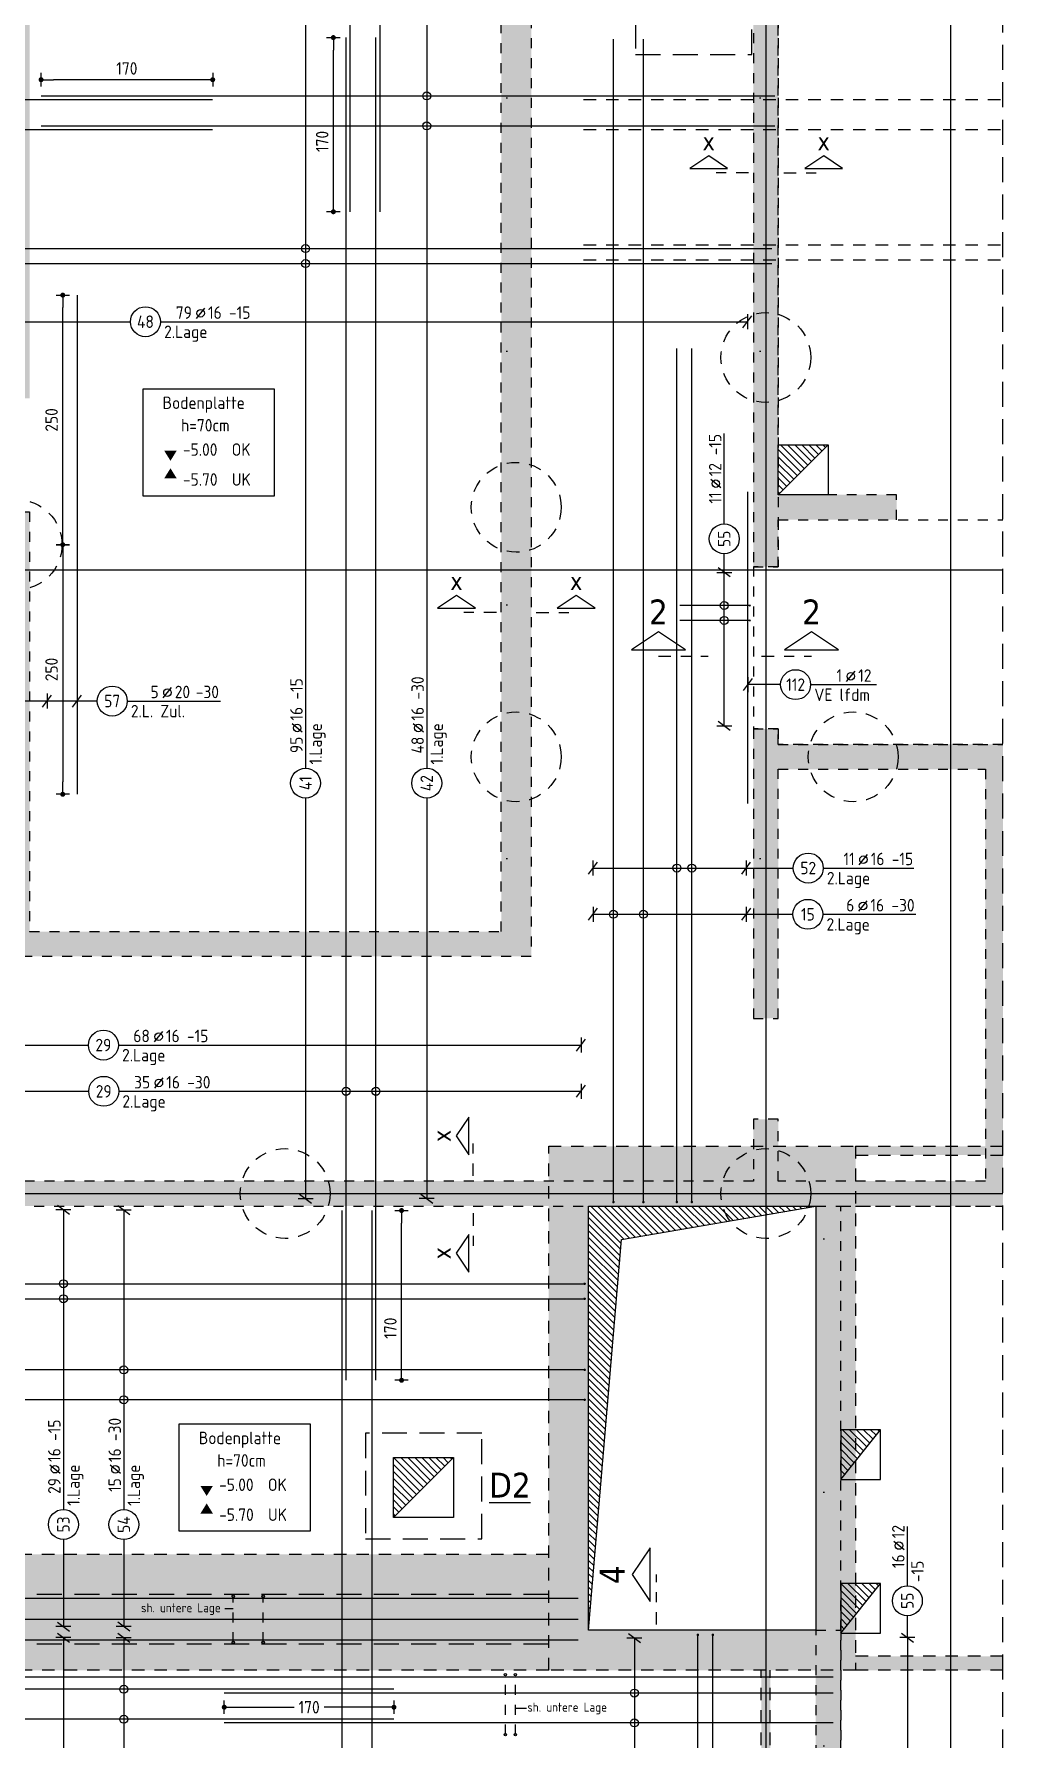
# Model space of a CAD drawing. Extents: x -101 to 101, y -52 to 90.
# Drawn here: x 31.05 to 40.75, y 18.48 to 35.56 of the extents above; entities that cross this region are included whole.
import ezdxf
from ezdxf.enums import TextEntityAlignment as Align

# ---------------------------------------------------------------- set-up
doc = ezdxf.new("R2010")
doc.units = 0
doc.header["$LTSCALE"] = 0.5
for name, pattern in [('AUSGEZOGEN', [1000.01, 1000, 0.01]), ('DASHDOTSMALL', [1.05, 0.5, -0.25, 0.05, -0.25]), ('DASHED', [0.75, 0.5, -0.25]), ('HIDDEN', [0.375, 0.25, -0.125]), ('HIDDEN2', [0.187, 0.125, -0.062]), ('PUNKT', [0.175, 0.05, -0.125]), ('STRICHLINIE', [0.75, 0.5, -0.25]), ('STRICHPUNKT2', [0.55, 0.25, -0.125, 0.05, -0.125]), ('VERDECKT', [0.375, 0.25, -0.125]), ('VERDECKTX2', [0.75, 0.5, -0.25])]:
    doc.linetypes.add(name, pattern=pattern)
for name, color, linetype in [('2.UG', 7, 'Continuous'), ('ACHSEN', 7, 'Continuous'), ('AFU', 7, 'Continuous'), ('BETON', 7, 'Continuous'), ('DETAIL', 7, 'Continuous'), ('DRUEBER', 7, 'Continuous'), ('grau_dunkel', 7, 'Continuous'), ('grau_hell', 7, 'Continuous'), ('Gründungspfähle', 7, 'Continuous'), ('HILFE', 7, 'Continuous'), ('koten', 7, 'Continuous'), ('MASSE', 7, 'Continuous'), ('OBJEKT', 7, 'Continuous'), ('RND', 7, 'Continuous'), ('SCHNITTE', 7, 'Continuous'), ('SCHRAFF', 7, 'Continuous'), ('TEXT', 7, 'Continuous'), ('VERDECKT', 7, 'Continuous'), ('Versprung oberseitig', 7, 'Continuous')]:
    doc.layers.add(name, color=color, linetype=linetype)
doc.styles.add('helv', font='tahoma.ttf')
doc.styles.add('txt', font='isocp.shx')
doc.linetypes.add('AFU_50L', pattern='A,0.75,["/",Standard,S=0.2,R=0,X=-0.01,Y=-0.1],0.07,["/",Standard,S=0.2,R=0,X=-0.01,Y=-0.1],0.75', length=1.57)
doc.dimstyles.new('DOT_I', dxfattribs={"dimscale": 0.5, "dimtxt": 0.25, "dimasz": 0.25, "dimexe": 0.1, "dimexo": 0.3, "dimgap": 0.1, "dimtad": 1, "dimdec": 3, "dimzin": 3, "dimtxsty": 'txt', "dimblk": 'DOT', "dimblk1": 'DOT', "dimblk2": 'DOT', "dimsah": 1, "dimcen": 0.1, "dimse1": 1, "dimse2": 1, "dimazin": 0, "dimtfac": 1, "dimtdec": 4, "dimtix": 1, "dimtmove": 2, "dimatfit": 3, "dimfxl": 0, "dimtvp": 1, "dimtolj": 1, "dimtzin": 0, "dimarcsym": 0})
pattern_1 = [(135, (-65.309007, 578.227554), (-0.035355339, -0.035355339), [])]

# ---------------------------------------------------------------- blocks, each defined once
blk = doc.blocks.new('okrd_o')
at = {"layer": 'koten', "color": 7, "linetype": 'Continuous'}
blk.add_solid([(-0.125, 0.202), (0.125, 0.202), (0, 0)], dxfattribs=at)
at = {"layer": 'koten', "style": 'txt'}
blk.add_attdef('OKRD', (0.25, 0.1), '', height=0.25, dxfattribs=at)
blk = doc.blocks.new('okrd_u')
at = {"layer": 'koten', "color": 7, "linetype": 'Continuous'}
blk.add_solid([(-0.125, -0.202), (0.125, -0.202), (0, 0)], dxfattribs=at)
at = {"layer": 'koten', "style": 'txt'}
blk.add_attdef('OKRD', (0.25, -0.35), '', height=0.25, dxfattribs=at)
blk = doc.blocks.new('lei_gre')
at = {"layer": 'RND', "color": 7, "linetype": 'Continuous'}
for p, q in [((-0.09, -0.12), (0.09, 0.12)), ((0, 0.15), (0, -0.15))]:
    blk.add_line(p, q, dxfattribs=at)
blk = doc.blocks.new('RND_LEI')
at = {"layer": 'RND', "color": 7, "linetype": 'Continuous'}
blk.add_line((1.022, 0.066), (1.19, 0.27), dxfattribs=at)
for centre, radius in [((0, 0), 0.3), ((1.106, 0.168), 0.075)]:
    blk.add_circle(centre, radius, dxfattribs=at)
at = {"layer": 'RND', "color": 7, "linetype": 'Continuous', "style": 'txt'}
blk.add_attdef('POSL', text='', height=0.25, dxfattribs=at).set_placement((0, 0), align=Align.MIDDLE)
blk.add_attdef('ANZ', text='', height=0.25, dxfattribs=at).set_placement((0.931, 0.057), align=Align.RIGHT)
for tag, p in [('DUM', (1.253, 0.057)), ('ABSTD', (1.674, 0.057)), ('POSTXT', (0.374, -0.327))]:
    blk.add_attdef(tag, p, '', height=0.25, dxfattribs=at)
blk = doc.blocks.new('DOT')
at = {"layer": 'MASSE', "color": 7, "linetype": 'Continuous'}
for p, q in [((0, 0), (-1, 0)), ((0, 0.54), (0, -0.54))]:
    blk.add_line(p, q, dxfattribs=at)
at = {"layer": 'MASSE', "color": 7, "linetype": 'Continuous', "const_width": 0.2}
blk.add_lwpolyline([(-0.1, 0, 1), (0.1, 0, 1)], format="xyb", close=True, dxfattribs=at)
blk = doc.blocks.new('*D57')
at = {"layer": 'Defpoints', "color": 0, "linetype": 'AUSGEZOGEN', "transparency": 16777216}
for p in [(31.116, 35.104), (31.116, 35.104), (32.835, 35.104)]:
    blk.add_point(p, dxfattribs=at)
at = {"layer": 'MASSE', "color": 0, "linetype": 'AUSGEZOGEN', "lineweight": -2, "transparency": 16777216}
blk.add_line((32.71, 35.104), (31.241, 35.104), dxfattribs=at)
at = {"layer": 'MASSE', "color": 0, "linetype": 'AUSGEZOGEN', "lineweight": -2, "transparency": 16777216, "xscale": 0.125, "yscale": 0.125, "zscale": 0.125, "rotation": 180}
blk.add_blockref('DOT', (31.116, 35.104), dxfattribs=at)
at = {"layer": 'MASSE', "color": 0, "linetype": 'AUSGEZOGEN', "lineweight": -2, "transparency": 16777216, "xscale": 0.125, "yscale": 0.125, "zscale": 0.125}
blk.add_blockref('DOT', (32.835, 35.104), dxfattribs=at)
at = {"layer": 'MASSE', "color": 0, "linetype": 'AUSGEZOGEN', "transparency": 16777216, "insert": (31.975, 35.217), "char_height": 0.125, "attachment_point": 5, "style": 'txt'}
blk.add_mtext('\\A1;170', dxfattribs=at)
blk = doc.blocks.new('*D61')
at = {"layer": 'Defpoints', "color": 0, "linetype": 'AUSGEZOGEN', "transparency": 16777216}
for p in [(32.951, 18.801), (32.951, 18.801), (34.651, 18.801)]:
    blk.add_point(p, dxfattribs=at)
at = {"layer": 'MASSE', "color": 0, "linetype": 'AUSGEZOGEN', "lineweight": -2, "transparency": 16777216}
for p, q in [((33.076, 18.801), (33.651, 18.801)), ((34.526, 18.801), (33.951, 18.801))]:
    blk.add_line(p, q, dxfattribs=at)
at = {"layer": 'MASSE', "color": 0, "linetype": 'AUSGEZOGEN', "lineweight": -2, "transparency": 16777216, "xscale": 0.125, "yscale": 0.125, "zscale": 0.125, "rotation": 180}
blk.add_blockref('DOT', (32.951, 18.801), dxfattribs=at)
at = {"layer": 'MASSE', "color": 0, "linetype": 'AUSGEZOGEN', "lineweight": -2, "transparency": 16777216, "xscale": 0.125, "yscale": 0.125, "zscale": 0.125}
blk.add_blockref('DOT', (34.651, 18.801), dxfattribs=at)
at = {"layer": 'MASSE', "color": 0, "linetype": 'AUSGEZOGEN', "transparency": 16777216, "insert": (33.801, 18.801), "char_height": 0.125, "attachment_point": 5, "style": 'txt'}
blk.add_mtext('\\A1;170', dxfattribs=at)
blk = doc.blocks.new('*D64')
at = {"layer": 'Defpoints', "color": 0, "linetype": 'AUSGEZOGEN', "transparency": 16777216}
for p in [(34.044, 35.526), (34.044, 35.526), (34.044, 33.781)]:
    blk.add_point(p, dxfattribs=at)
at = {"layer": 'MASSE', "color": 0, "linetype": 'AUSGEZOGEN', "lineweight": -2, "transparency": 16777216}
blk.add_line((34.044, 33.906), (34.044, 35.401), dxfattribs=at)
at = {"layer": 'MASSE', "color": 0, "linetype": 'AUSGEZOGEN', "lineweight": -2, "transparency": 16777216, "xscale": 0.125, "yscale": 0.125, "zscale": 0.125}
for p, rotation in [((34.044, 35.526), 90), ((34.044, 33.781), 270)]:
    blk.add_blockref('DOT', p, dxfattribs=dict(at, rotation=rotation))
at = {"layer": 'MASSE', "color": 0, "linetype": 'AUSGEZOGEN', "transparency": 16777216, "insert": (33.932, 34.486), "char_height": 0.125, "attachment_point": 5, "rotation": 90, "style": 'txt'}
blk.add_mtext('\\A1;170', dxfattribs=at)
blk = doc.blocks.new('*D65')
at = {"layer": 'Defpoints', "color": 0, "linetype": 'AUSGEZOGEN', "transparency": 16777216}
for p in [(34.727, 23.776), (34.727, 23.776), (34.727, 22.076)]:
    blk.add_point(p, dxfattribs=at)
at = {"layer": 'MASSE', "color": 0, "linetype": 'AUSGEZOGEN', "lineweight": -2, "transparency": 16777216}
blk.add_line((34.727, 22.201), (34.727, 23.651), dxfattribs=at)
at = {"layer": 'MASSE', "color": 0, "linetype": 'AUSGEZOGEN', "lineweight": -2, "transparency": 16777216, "xscale": 0.125, "yscale": 0.125, "zscale": 0.125}
for p, rotation in [((34.727, 23.776), 90), ((34.727, 22.076), 270)]:
    blk.add_blockref('DOT', p, dxfattribs=dict(at, rotation=rotation))
at = {"layer": 'MASSE', "color": 0, "linetype": 'AUSGEZOGEN', "transparency": 16777216, "insert": (34.615, 22.598), "char_height": 0.125, "attachment_point": 5, "rotation": 90, "style": 'txt'}
blk.add_mtext('\\A1;170', dxfattribs=at)
blk = doc.blocks.new('*D101')
at = {"layer": 'Defpoints', "color": 0, "linetype": 'AUSGEZOGEN', "transparency": 16777216}
for p in [(31.333, 32.946), (31.333, 32.946), (31.333, 30.446)]:
    blk.add_point(p, dxfattribs=at)
at = {"layer": 'MASSE', "color": 0, "linetype": 'AUSGEZOGEN', "lineweight": -2, "transparency": 16777216}
blk.add_line((31.333, 30.571), (31.333, 32.821), dxfattribs=at)
at = {"layer": 'MASSE', "color": 0, "linetype": 'AUSGEZOGEN', "lineweight": -2, "transparency": 16777216, "xscale": 0.125, "yscale": 0.125, "zscale": 0.125}
for p, rotation in [((31.333, 32.946), 90), ((31.333, 30.446), 270)]:
    blk.add_blockref('DOT', p, dxfattribs=dict(at, rotation=rotation))
at = {"layer": 'MASSE', "color": 0, "linetype": 'AUSGEZOGEN', "transparency": 16777216, "insert": (31.221, 31.696), "char_height": 0.125, "attachment_point": 5, "rotation": 90, "style": 'txt'}
blk.add_mtext('\\A1;250', dxfattribs=at)
blk = doc.blocks.new('*D102')
at = {"layer": 'Defpoints', "color": 0, "linetype": 'AUSGEZOGEN', "transparency": 16777216}
for p in [(31.333, 30.446), (31.333, 27.946), (31.333, 27.946)]:
    blk.add_point(p, dxfattribs=at)
at = {"layer": 'MASSE', "color": 0, "linetype": 'AUSGEZOGEN', "lineweight": -2, "transparency": 16777216}
blk.add_line((31.333, 30.321), (31.333, 28.071), dxfattribs=at)
at = {"layer": 'MASSE', "color": 0, "linetype": 'AUSGEZOGEN', "lineweight": -2, "transparency": 16777216, "xscale": 0.125, "yscale": 0.125, "zscale": 0.125}
for p, rotation in [((31.333, 30.446), 90), ((31.333, 27.946), 270)]:
    blk.add_blockref('DOT', p, dxfattribs=dict(at, rotation=rotation))
at = {"layer": 'MASSE', "color": 0, "linetype": 'AUSGEZOGEN', "transparency": 16777216, "insert": (31.221, 29.196), "char_height": 0.125, "attachment_point": 5, "rotation": 90, "style": 'txt'}
blk.add_mtext('\\A1;250', dxfattribs=at)
blk = doc.blocks.new('SCHN-2')
at = {"layer": 'SCHNITTE', "color": 6, "linetype": 'Continuous'}
blk.add_lwpolyline([(0.378, 0.088), (0, 0.34), (-0.378, 0.088)], close=True, dxfattribs=at)
at = {"layer": 'SCHNITTE', "color": 1, "linetype": 'DASHDOTSMALL', "style": 'helv'}
blk.add_attdef('SCHN-2', text='', height=0.35, dxfattribs=at).set_placement((0, 0.45), align=Align.CENTER)
blk = doc.blocks.new('SCHN-1')
at = {"layer": 'SCHNITTE', "color": 5, "linetype": 'Continuous'}
blk.add_lwpolyline([(0.54, 0.125), (0, 0.485), (-0.54, 0.125)], close=True, dxfattribs=at)
at = {"layer": 'SCHNITTE', "color": 6, "linetype": 'Continuous', "style": 'helv'}
blk.add_attdef('SCHN-1', text='', height=0.5, dxfattribs=at).set_placement((0, 0.635), align=Align.CENTER)

msp = doc.modelspace()

# ---------------------------------------------------------------- hatches: boundary and pattern name
at = {"layer": '2.UG', "linetype": 'AUSGEZOGEN'}
h = msp.add_hatch(dxfattribs=at)
h.set_pattern_fill('DOTS', scale=0.8, double=1)
h.set_pattern_definition([(0, (73.88, 57.7828), (0.635, 1.27), [0, -1.27])])
h.paths.add_polyline_path([(28.0859, 38.321), (26.9759, 38.321), (26.9759, 38.566), (26.6759, 38.566), (26.6759, 38.321), (23.9009, 38.321), (23.9009, 38.021), (28.0859, 38.021)], flags=17)
h.paths.add_polyline_path([(31.3709, 38.321), (30.5959, 38.321), (30.5959, 38.021), (30.7509, 38.021), (30.7509, 37.521), (31.0009, 37.521), (31.0009, 38.021), (31.3709, 38.021)], flags=17)
h.paths.add_polyline_path([(36.0259, 39.721), (35.7259, 39.721), (35.7259, 38.321), (33.9909, 38.321), (33.9909, 39.721), (33.6909, 39.721), (33.6909, 38.321), (33.3809, 38.321), (33.3809, 38.021), (35.7259, 38.021), (35.7259, 26.571), (31.0009, 26.571), (31.0009, 30.776), (30.7509, 30.776), (30.7509, 26.571), (23.9009, 26.571), (23.9009, 26.321), (36.0259, 26.321)])
h.paths.add_polyline_path([(31.0009, 36.386), (30.7509, 36.386), (30.7509, 31.911), (31.0009, 31.911)], flags=17)
h.paths.add_polyline_path([(27.8009, 30.696), (27.5009, 30.696), (27.5009, 30.196), (27.8009, 30.196)], flags=17)
h.paths.add_polyline_path([(24.5759, 30.696), (24.2759, 30.696), (24.2759, 30.196), (24.5759, 30.196)], flags=17)
h.paths.add_polyline_path([(39.6859, 30.946), (38.5009, 30.946), (38.5009, 38.021), (40.7509, 38.021), (40.7509, 38.321), (38.5009, 38.321), (38.5009, 38.771), (38.2509, 38.771), (38.2509, 30.226), (38.5009, 30.226), (38.5009, 30.696), (39.6859, 30.696)])
h.paths.add_polyline_path([(40.7509, 28.446), (38.5009, 28.446), (38.5009, 28.601), (38.2509, 28.601), (38.2509, 25.701), (38.5009, 25.701), (38.5009, 28.196), (40.5759, 28.196), (40.5759, 24.071), (38.5009, 24.071), (38.5009, 24.691), (38.2509, 24.691), (38.2509, 24.071), (28.2459, 24.071), (28.2459, 23.821), (38.8759, 23.821), (38.8759, 17.371), (26.0009, 17.371), (26.0009, 23.821), (26.2359, 23.821), (26.2359, 24.071), (25.6159, 24.071), (25.6159, 23.821), (25.7509, 23.821), (25.7509, 17.371), (23.9009, 17.371), (23.9009, 17.071), (40.7509, 17.071), (40.7509, 17.371), (39.1259, 17.371), (39.1259, 23.821), (40.7509, 23.821)])
at = {"layer": 'grau_dunkel', "linetype": 'AUSGEZOGEN'}
h = msp.add_hatch(dxfattribs=at)
h.set_pattern_fill('ANSI31', color=171, scale=0.4, angle=90, style=0, double=1)
h.set_pattern_definition([(135, (-74.559007, 577.702554), (-0.035355339, -0.035355339), [])])
h.paths.add_polyline_path([(39.0009, 31.446), (38.5009, 31.446), (38.5009, 30.946)])
at = {"layer": 'grau_dunkel'}
msp.add_hatch(color=21, dxfattribs=at).paths.add_polyline_path([(36.2009, 19.431), (36.2009, 19.931), (27.1009, 19.931), (27.1009, 27.321), (26.8009, 27.321), (26.8009, 19.431)])
h = msp.add_hatch(color=21, dxfattribs=at)
h.paths.add_polyline_path([(39.2759, 19.171), (39.2759, 24.421), (36.2009, 24.421), (36.2009, 19.171)])
h.paths.add_polyline_path([(38.8759, 19.571), (38.8759, 23.821), (36.6009, 23.821), (36.6009, 19.571)], flags=16)
at = {"layer": 'grau_dunkel', "linetype": 'AUSGEZOGEN'}
h = msp.add_hatch(dxfattribs=at)
h.set_pattern_fill('ANSI31', color=21, scale=0.015, angle=90, style=0, double=1)
h.set_pattern_definition([(135, (-104.069485, 29.471393), (-0.03367596, -0.03367596), [])])
h.paths.add_polyline_path([(38.8759, 23.821), (36.6009, 23.821), (36.6009, 19.571), (36.9314, 23.4871)])
at = {"layer": 'grau_dunkel', "linetype": 'VERDECKTX2'}
h = msp.add_hatch(dxfattribs=at)
h.set_pattern_fill('ANSI31', color=171, scale=0.4, angle=90, style=0, double=1)
h.set_pattern_definition(pattern_1)
h.paths.add_polyline_path([(39.2759, 21.581), (39.1259, 21.581), (39.1259, 21.081), (39.2759, 21.2685)])
h.paths.add_polyline_path([(39.5259, 21.581), (39.2759, 21.581), (39.2759, 21.2685)])
at = {"layer": 'grau_dunkel', "linetype": 'AUSGEZOGEN'}
h = msp.add_hatch(dxfattribs=at)
h.set_pattern_fill('ANSI31', color=171, scale=0.4, angle=90, style=0, double=1)
h.set_pattern_definition([(135, (-48.214007, 563.35755), (-0.035355339, -0.035355339), [])])
h.paths.add_polyline_path([(35.2459, 21.301), (34.6459, 21.301), (34.6459, 20.701)])
at = {"layer": 'grau_dunkel', "linetype": 'VERDECKTX2'}
h = msp.add_hatch(dxfattribs=at)
h.set_pattern_fill('ANSI31', color=171, scale=0.4, angle=90, style=0, double=1)
h.set_pattern_definition(pattern_1)
h.paths.add_polyline_path([(39.1259, 19.541), (39.2759, 19.7285), (39.2759, 20.041), (39.1259, 20.041)])
h.paths.add_polyline_path([(39.5259, 20.041), (39.2759, 20.041), (39.2759, 19.7285)])
at = {"layer": 'grau_hell'}
h = msp.add_hatch(color=9, dxfattribs=at)
h.paths.add_polyline_path([(27.5009, 20.331), (27.1009, 19.931), (36.2009, 19.931), (36.2009, 20.331)])
h.paths.add_polyline_path([(27.1009, 19.931), (27.5009, 20.331), (27.5009, 27.721), (27.1009, 27.321)])
h.paths.add_polyline_path([(26.8009, 27.321), (27.1009, 27.321), (27.5009, 27.721), (26.4009, 27.721)])
h.paths.add_polyline_path([(26.8009, 27.321), (26.4009, 27.721), (26.4009, 19.311), (26.5409, 19.171), (26.8009, 19.431)])
h.paths.add_polyline_path([(26.8009, 19.431), (26.5409, 19.171), (36.2009, 19.171), (36.2009, 19.431)])
h.paths.add_polyline_path([(23.6009, 19.311), (23.6009, 19.171), (26.5409, 19.171), (26.4009, 19.311)])
for points in [[(40.7509, 24.331), (40.7509, 24.421), (39.2759, 24.421), (39.2759, 24.331)], [(40.7509, 19.171), (40.7509, 19.311), (39.2759, 19.311), (39.2759, 19.171)], [(38.3309, 17.071), (38.4209, 17.071), (38.4209, 19.171), (38.3309, 19.171)]]:
    msp.add_hatch(color=9, dxfattribs=at).paths.add_polyline_path(points)
at = {"layer": 'SCHRAFF', "linetype": 'AUSGEZOGEN'}
h = msp.add_hatch(dxfattribs=at)
h.set_pattern_fill('DOTS', scale=0.05, double=1)
h.set_pattern_definition([(0, (73.88, 57.78282), (0.0396875, 0.079375), [0, -0.079375])])
h.paths.add_polyline_path([(26.4009, 38.321), (23.6009, 38.321), (23.6009, 38.021), (26.4009, 38.021)])
h.paths.add_polyline_path([(28.0859, 38.321), (26.9759, 38.321), (26.9759, 38.566), (26.6759, 38.566), (26.6759, 38.321), (26.4009, 38.321), (26.4009, 38.021), (28.0859, 38.021)], flags=17)
h.paths.add_polyline_path([(31.3709, 38.321), (30.5959, 38.321), (30.5959, 38.021), (30.7509, 38.021), (30.7509, 37.521), (31.0009, 37.521), (31.0009, 38.021), (31.3709, 38.021)], flags=17)
h.paths.add_polyline_path([(36.0259, 39.721), (35.7259, 39.721), (35.7259, 38.321), (33.9909, 38.321), (33.9909, 39.721), (33.6909, 39.721), (33.6909, 38.321), (33.3809, 38.321), (33.3809, 38.021), (35.7259, 38.021), (35.7259, 26.571), (31.0009, 26.571), (31.0009, 30.776), (30.7509, 30.776), (30.7509, 26.571), (26.4009, 26.571), (26.4009, 26.321), (36.0259, 26.321)])
h.paths.add_polyline_path([(40.7509, 38.321), (38.5009, 38.321), (38.5009, 38.771), (38.2509, 38.771), (38.2509, 30.226), (38.5009, 30.226), (38.5009, 30.696), (39.6859, 30.696), (39.6859, 30.946), (38.5009, 30.946), (38.5009, 38.021), (40.7509, 38.021)])
h.paths.add_polyline_path([(31.0009, 36.386), (30.7509, 36.386), (30.7509, 31.911), (31.0009, 31.911)], flags=17)
h.paths.add_polyline_path([(27.8009, 30.696), (27.5009, 30.696), (27.5009, 30.196), (27.8009, 30.196)], flags=17)
h.paths.add_polyline_path([(24.5759, 30.696), (24.2759, 30.696), (24.2759, 30.196), (24.5759, 30.196)])
h.paths.add_polyline_path([(26.4009, 26.571), (23.6009, 26.571), (23.6009, 26.321), (26.4009, 26.321)])
h.paths.add_polyline_path([(40.7509, 28.446), (38.5009, 28.446), (38.5009, 28.601), (38.2509, 28.601), (38.2509, 25.701), (38.5009, 25.701), (38.5009, 28.196), (40.5759, 28.196), (40.5759, 24.071), (38.5009, 24.071), (38.5009, 24.691), (38.2509, 24.691), (38.2509, 23.821), (38.8759, 23.821), (38.8759, 17.371), (38.2509, 17.371), (38.2509, 17.071), (40.7509, 17.071), (40.7509, 17.371), (39.1259, 17.371), (39.1259, 23.821), (40.7509, 23.821)])
h.paths.add_polyline_path([(38.2509, 24.071), (28.2459, 24.071), (28.2459, 23.821), (38.2509, 23.821)])
h.paths.add_polyline_path([(26.2359, 24.071), (25.6159, 24.071), (25.6159, 23.821), (25.7509, 23.821), (25.7509, 17.371), (23.6009, 17.371), (23.6009, 17.071), (26.4009, 17.071), (26.4009, 17.371), (26.0009, 17.371), (26.0009, 23.821), (26.2359, 23.821)])
h.paths.add_polyline_path([(38.2509, 17.371), (26.4009, 17.371), (26.4009, 17.071), (38.2509, 17.071)])

# ---------------------------------------------------------------- linework, layer by layer
at = {"layer": 'ACHSEN', "color": 140, "linetype": 'AUSGEZOGEN'}
for p, q in [((38.3759, 39.721), (38.3759, 14.5686)), ((22.6009, 30.196), (40.7509, 30.196)), ((22.6009, 23.946), (40.7509, 23.946))]:
    msp.add_line(p, q, dxfattribs=at)
at = {"layer": 'AFU', "color": 8, "linetype": 'AFU_50L'}
msp.add_line((40.2259, 38.321), (40.2259, 16.691), dxfattribs=at)
at = {"layer": 'BETON', "color": 6, "linetype": 'AUSGEZOGEN'}
for points in [[(38.5009, 31.446), (39.0009, 31.446), (39.0009, 30.946), (38.5009, 30.946)], [(36.6009, 23.821), (38.8759, 23.821), (38.8759, 19.571), (36.6009, 19.571)], [(39.5259, 21.581), (39.1259, 21.581), (39.1259, 21.081), (39.5259, 21.081)], [(34.6459, 21.301), (35.2459, 21.301), (35.2459, 20.701), (34.6459, 20.701)], [(39.5259, 20.041), (39.1259, 20.041), (39.1259, 19.541), (39.5259, 19.541)]]:
    msp.add_lwpolyline(points, close=True, dxfattribs=at)
at = {"layer": 'DETAIL', "color": 102, "linetype": 'STRICHLINIE'}
for points in [[(37.0699, 35.3568), (38.2364, 35.3568), (38.2364, 36.4152), (37.0699, 36.4152)], [(34.3649, 20.4868), (35.5314, 20.4868), (35.5314, 21.5452), (34.3649, 21.5452)]]:
    msp.add_lwpolyline(points, close=True, dxfattribs=at)
at = {"layer": 'DRUEBER', "color": 7, "linetype": 'PUNKT', "lineweight": -2}
for points in [[(36.0259, 39.721), (36.0259, 26.321), (23.6009, 26.321)], [(23.6009, 26.571), (30.7509, 26.571), (30.7509, 30.776), (31.0009, 30.776), (31.0009, 26.571), (35.7259, 26.571), (35.7259, 38.021), (33.3809, 38.021), (33.3809, 38.321), (33.6909, 38.321), (33.6909, 39.721)], [(40.7509, 38.321), (38.5009, 38.321), (38.5009, 38.771), (38.2509, 38.771), (38.2509, 30.226), (38.5009, 30.226), (38.5009, 30.696), (39.6859, 30.696), (39.6859, 30.946), (38.5009, 30.946), (38.5009, 38.021), (40.7509, 38.021)], [(40.7509, 28.446), (38.5009, 28.446), (38.5009, 28.601), (38.2509, 28.601), (38.2509, 25.701), (38.5009, 25.701), (38.5009, 28.196), (40.5759, 28.196), (40.5759, 24.071), (38.5009, 24.071), (38.5009, 24.691), (38.2509, 24.691), (38.2509, 24.071), (28.2459, 24.071), (28.2459, 23.821), (38.8759, 23.821), (38.8759, 17.371)], [(40.7509, 17.371), (39.1259, 17.371), (39.1259, 23.821), (40.7509, 23.821)]]:
    msp.add_lwpolyline(points, dxfattribs=at)
at = {"layer": 'grau_dunkel', "color": 171, "linetype": 'AUSGEZOGEN'}
for p, q in [((38.5009, 30.946), (39.0009, 31.446)), ((39.1259, 21.081), (39.5259, 21.581)), ((35.2459, 21.301), (34.6459, 20.701)), ((39.1259, 19.541), (39.5259, 20.041))]:
    msp.add_line(p, q, dxfattribs=at)
at = {"layer": 'grau_dunkel', "color": 21, "linetype": 'AUSGEZOGEN'}
for p, q in [((36.9314, 23.4871), (38.8759, 23.821)), ((36.6009, 19.571), (36.9314, 23.4871))]:
    msp.add_line(p, q, dxfattribs=at)
at = {"layer": 'Gründungspfähle', "color": 171, "linetype": 'VERDECKT'}
for centre in [(38.3759, 32.321, 0.65), (35.8759, 30.821), (30.8759, 30.446), (35.8759, 28.321), (39.2509, 28.321), (33.5609, 23.9461), (38.3759, 23.946)]:
    msp.add_circle(centre, 0.45, dxfattribs=at)
at = {"layer": 'HILFE', "color": 102, "linetype": 'DASHED'}
msp.add_line((40.7509, 15.7031), (40.7509, 39.721), dxfattribs=at)
at = {"layer": 'HILFE', "color": 102, "linetype": 'AUSGEZOGEN'}
for p, q in [((33.0408, 19.7853), (32.957, 19.7853)), ((35.9781, 18.7895), (35.8669, 18.7895))]:
    msp.add_line(p, q, dxfattribs=at)
at = {"layer": 'OBJEKT', "color": 1, "linetype": 'AUSGEZOGEN'}
for points in [[(32.1378, 32.0088), (33.4496, 32.0088), (33.4496, 30.9337), (32.1378, 30.9337)], [(32.5004, 21.639), (33.8122, 21.639), (33.8122, 20.5638), (32.5004, 20.5638)]]:
    msp.add_lwpolyline(points, close=True, dxfattribs=at)
at = {"layer": 'RND', "color": 7, "linetype": 'AUSGEZOGEN'}
for p, q in [((33.765, 37.9752), (33.765, 28.2074)), ((34.9788, 37.9742), (34.9788, 28.2077)), ((26.4682, 32.68), (32.0115, 32.68)), ((32.3115, 32.68), (38.1911, 32.68)), ((37.9591, 30.6546), (37.9591, 31.5608)), ((37.9591, 30.1678), (37.9591, 30.3546)), ((37.9591, 28.631), (37.9591, 30.1678)), ((38.8246, 29.0442), (39.4846, 29.0442)), ((31.9785, 28.8801), (32.9129, 28.8801)), ((33.765, 27.9074), (33.765, 23.8946)), ((34.9788, 27.9077), (34.9788, 23.8962)), ((36.6439, 27.2071), (38.1791, 27.2071)), ((38.1791, 27.2071), (38.6508, 27.2071)), ((38.9508, 27.2071), (39.8571, 27.2071)), ((36.6463, 26.7436), (38.1794, 26.7436)), ((38.1794, 26.7436), (38.6471, 26.7436)), ((38.9471, 26.7436), (39.8784, 26.7436)), ((26.4622, 25.4339), (31.5902, 25.4339)), ((31.8902, 25.4339), (36.5258, 25.4339)), ((26.4624, 24.9704), (31.5932, 24.9704)), ((31.8932, 24.9704), (36.526, 24.9704)), ((31.3393, 23.7834), (31.3393, 20.7815)), ((31.9446, 23.7813), (31.9446, 20.7801)), ((39.7938, 20.017), (39.7938, 20.6127)), ((31.3393, 20.4815), (31.3393, 19.6088)), ((31.9446, 20.4801), (31.9446, 19.6108)), ((39.7938, 19.4983), (39.7938, 19.717)), ((31.3392, 19.4987), (31.3392, 17.4123)), ((31.9446, 19.4973), (31.9446, 17.4117)), ((37.0595, 19.4934), (37.0595, 17.4088)), ((39.7938, 19.4983), (39.7938, 17.1815))]:
    msp.add_line(p, q, dxfattribs=at)
at = {"layer": 'RND', "color": 102, "linetype": 'AUSGEZOGEN'}
for p, q in [((38.5246, 29.0442), (38.196, 29.0442)), ((31.6785, 28.8801), (30.2759, 28.8801))]:
    msp.add_line(p, q, dxfattribs=at)
at = {"layer": 'RND', "color": 1, "linetype": 'AUSGEZOGEN'}
for points in [[(34.2079, 38.281), (34.2079, 33.781)], [(34.5079, 38.281), (34.5079, 33.781)], [(34.1706, 22.076), (34.1706, 35.526)], [(34.4706, 22.076), (34.4706, 35.526)], [(36.8492, 23.861), (36.8492, 35.511)], [(37.1492, 23.861), (37.1492, 35.511)], [(25.4847, 34.9043), (32.8347, 34.9043)], [(31.1159, 34.9416), (38.4659, 34.9416)], [(25.4847, 34.6043), (32.8347, 34.6043)], [(31.1159, 34.6416), (38.4659, 34.6416)], [(27.8347, 33.4126), (38.4347, 33.4126)], [(27.8347, 33.2626), (38.4347, 33.2626)], [(31.4759, 32.946), (31.4759, 27.946)], [(37.4847, 23.861), (37.4847, 32.411)], [(37.6347, 23.861), (37.6347, 32.411)], [(38.196, 27.8536), (38.196, 30.976)], [(38.2159, 29.837), (37.5159, 29.837)], [(38.2159, 29.687), (37.5159, 29.687)], [(34.1333, 17.126), (34.1333, 23.776)], [(34.4333, 17.126), (34.4333, 23.776)], [(29.0109, 23.0426), (36.5609, 23.0426)], [(29.0109, 22.8926), (36.5609, 22.8926)], [(36.5609, 22.1802), (25.0609, 22.1802)], [(36.5609, 21.8802), (25.0609, 21.8802)], [(36.4966, 19.8909), (25.8966, 19.8909)], [(36.4966, 19.681), (25.8966, 19.681)], [(36.4966, 19.4718), (25.8966, 19.4718)], [(37.6948, 17.126), (37.6948, 19.526)], [(37.8448, 17.126), (37.8448, 19.526)], [(34.6509, 18.9801), (25.0509, 18.9801)], [(27.0509, 19.1047), (39.0509, 19.1047)], [(39.0509, 18.9428), (32.9509, 18.9428)], [(34.6509, 18.6801), (25.0509, 18.6801)], [(39.0509, 18.6428), (32.9509, 18.6428)]]:
    msp.add_lwpolyline(points, dxfattribs=at)
at = {"layer": 'RND', "color": 1, "linetype": 'HIDDEN'}
for points in [[(36.5509, 34.9043), (40.7509, 34.9043)], [(36.5509, 34.6043), (40.7509, 34.6043)], [(36.5509, 33.4499), (40.7509, 33.4499)], [(36.5509, 33.2999), (40.7509, 33.2999)]]:
    msp.add_lwpolyline(points, dxfattribs=at)
at = {"layer": 'RND', "color": 7, "linetype": 'AUSGEZOGEN'}
for points, const_width in [([(38.2209, 29.837, -1), (38.2109, 29.837, -1)], 0.01), ([(38.2209, 29.687, -1), (38.2109, 29.687, -1)], 0.01), ([(36.843, 23.861, 1), (36.8555, 23.861, 1)], 0.0125), ([(37.143, 23.861, 1), (37.1555, 23.861, 1)], 0.0125), ([(37.4784, 23.861, 1), (37.4909, 23.861, 1)], 0.0125), ([(37.6284, 23.861, 1), (37.6409, 23.861, 1)], 0.0125), ([(36.5547, 23.0426, 1), (36.5672, 23.0426, 1)], 0.0125), ([(36.5547, 22.8926, 1), (36.5672, 22.8926, 1)], 0.0125), ([(36.5547, 22.1802, 1), (36.5672, 22.1802, 1)], 0.0125), ([(36.5547, 21.8802, 1), (36.5672, 21.8802, 1)], 0.0125), ([(37.6886, 19.526, 1), (37.7011, 19.526, 1)], 0.0125), ([(37.8386, 19.526, 1), (37.8511, 19.526, 1)], 0.0125)]:
    msp.add_lwpolyline(points, format="xyb", close=True, dxfattribs=dict(at, const_width=const_width))
at = {"layer": 'RND', "color": 1, "linetype": 'HIDDEN2'}
for points in [[(33.0408, 19.451), (33.0408, 19.911)], [(33.3408, 19.451), (33.3408, 19.911)], [(35.7669, 18.526), (35.7669, 19.126)], [(35.8669, 18.526), (35.8669, 19.126)]]:
    msp.add_lwpolyline(points, dxfattribs=at)
at = {"layer": 'RND', "color": 7, "linetype": 'AUSGEZOGEN'}
for centre, radius in [((34.9788, 34.9416), 0.04), ((34.9788, 34.6416), 0.04), ((33.765, 33.4126), 0.04), ((33.765, 33.2626), 0.04), ((37.9591, 29.837), 0.04), ((37.9591, 29.687), 0.04), ((37.4847, 27.2071), 0.04), ((37.6347, 27.2071), 0.04), ((36.8492, 26.7436), 0.04), ((37.1492, 26.7436), 0.04), ((34.1706, 24.9704), 0.04), ((34.4706, 24.9704), 0.04), ((31.3393, 23.0426), 0.04), ((31.3393, 22.8926), 0.04), ((31.9446, 22.1802), 0.04), ((31.9446, 21.8802), 0.04), ((33.0408, 19.911), 0.0125), ((33.3408, 19.911), 0.0125), ((33.0408, 19.451), 0.0125), ((33.3408, 19.451), 0.0125), ((35.7669, 19.126), 0.0125), ((35.8669, 19.126), 0.0125), ((31.9446, 18.9801), 0.04), ((37.0595, 18.9428), 0.04), ((31.9446, 18.6801), 0.04), ((37.0595, 18.6428), 0.04), ((35.7669, 18.526), 0.0125), ((35.8669, 18.526), 0.0125)]:
    msp.add_circle(centre, radius, dxfattribs=at)
at = {"layer": 'SCHNITTE', "color": 6, "linetype": 'STRICHPUNKT2'}
for p, q in [((38.2037, 34.1722), (37.8037, 34.1722)), ((38.5556, 34.1722), (38.9556, 34.1722)), ((35.6774, 29.7671), (35.2774, 29.7671)), ((36.0761, 29.7671), (36.4761, 29.7671)), ((35.4455, 24.1238), (35.4455, 24.5238)), ((35.4455, 23.7482), (35.4455, 23.3482))]:
    msp.add_line(p, q, dxfattribs=at)
at = {"layer": 'SCHNITTE', "color": 5, "linetype": 'STRICHPUNKT2'}
for p, q in [((37.2997, 29.3294), (37.7997, 29.3294)), ((38.334, 29.3294), (38.834, 29.3294)), ((37.2793, 19.6287), (37.2793, 20.1287))]:
    msp.add_line(p, q, dxfattribs=at)
at = {"layer": 'VERDECKT', "color": 7, "linetype": 'HIDDEN'}
for p, q in [((36.2009, 24.421), (39.2759, 24.421)), ((36.2009, 19.171), (36.2009, 24.421)), ((39.2759, 24.421), (39.2759, 19.171)), ((39.2759, 19.171), (36.2009, 19.171))]:
    msp.add_line(p, q, dxfattribs=at)
at = {"layer": 'VERDECKT', "color": 7, "linetype": 'VERDECKT'}
for p, q in [((39.2759, 24.421), (40.7509, 24.421)), ((39.2759, 24.331), (40.7509, 24.331)), ((36.1995, 20.331), (27.5009, 20.331)), ((40.7509, 19.311), (39.2759, 19.311)), ((36.2009, 19.171), (23.6009, 19.171)), ((38.3309, 17.071), (38.3309, 19.171)), ((38.4209, 17.071), (38.4209, 19.171)), ((40.7509, 19.171), (39.2759, 19.171))]:
    msp.add_line(p, q, dxfattribs=at)
at = {"layer": 'VERDECKT', "color": 7, "linetype": 'VERDECKTX2'}
for p, q in [((36.1995, 19.931), (27.1009, 19.931)), ((36.1995, 19.431), (26.8009, 19.431))]:
    msp.add_line(p, q, dxfattribs=at)
at = {"layer": 'Versprung oberseitig', "color": 1, "linetype": 'HIDDEN2'}
for p, q in [((38.5009, 38.321), (38.5009, 30.696)), ((38.5009, 30.696), (40.7509, 30.696)), ((38.5009, 30.696), (38.5009, 30.226)), ((38.2509, 30.226), (38.2509, 28.601)), ((38.5009, 30.226), (38.2509, 30.226)), ((38.2509, 28.601), (38.5009, 28.601)), ((38.5009, 28.601), (38.5009, 28.446)), ((38.5009, 28.446), (40.7509, 28.446)), ((38.8759, 23.821), (40.7509, 23.821)), ((38.8759, 19.571), (39.1259, 19.571)), ((39.1259, 19.571), (39.1259, 16.691))]:
    msp.add_line(p, q, dxfattribs=at)

# ---------------------------------------------------------------- block references
at = {"layer": 'koten', "color": 6, "linetype": 'AUSGEZOGEN', "xscale": 0.5, "yscale": 0.5, "zscale": 0.5}
for name, p, values in [('okrd_o', (32.412, 31.2866), {'OKRD': '-5.00  OK'}), ('okrd_u', (32.412, 31.2116), {'OKRD': '-5.70  UK'}), ('okrd_o', (32.7746, 20.9168), {'OKRD': '-5.00  OK'}), ('okrd_u', (32.7746, 20.8418), {'OKRD': '-5.70  UK'})]:
    msp.add_blockref(name, p, dxfattribs=at).add_auto_attribs(values)
at = {"layer": 'RND', "color": 7, "linetype": 'AUSGEZOGEN', "xscale": 0.5, "yscale": 0.5, "zscale": 0.5}
for p, values in [((32.1615, 32.68), {'POSL': '48', 'DUM': '16', 'ANZ': '79', 'ABSTD': '-15', 'POSTXT': '2.Lage'}), ((31.8285, 28.8801), {'POSL': '57', 'DUM': '20', 'ANZ': '5', 'ABSTD': '-30', 'POSTXT': '2.L. Zul.'}), ((38.6746, 29.0442), {'POSL': '112', 'DUM': '12', 'ANZ': '1', 'POSTXT': 'VE lfdm'}), ((38.8008, 27.2071), {'POSL': '52', 'DUM': '16', 'ANZ': '11', 'ABSTD': '-15', 'POSTXT': '2.Lage'}), ((38.7971, 26.7436), {'POSL': '15', 'DUM': '16', 'ANZ': '6', 'ABSTD': '-30', 'POSTXT': '2.Lage'}), ((31.7402, 25.4339), {'POSL': '29', 'DUM': '16', 'ANZ': '68', 'ABSTD': '-15', 'POSTXT': '2.Lage'}), ((31.7432, 24.9704), {'POSL': '29', 'DUM': '16', 'ANZ': '35', 'ABSTD': '-30', 'POSTXT': '2.Lage'})]:
    msp.add_blockref('RND_LEI', p, dxfattribs=at).add_auto_attribs(values)
for p in [(38.1911, 32.68), (38.196, 29.0442), (31.1759, 28.8801), (31.4759, 28.8801), (36.6439, 27.2071), (38.1791, 27.2071), (36.6463, 26.7436), (38.1794, 26.7436), (36.5258, 25.4339), (36.526, 24.9704)]:
    msp.add_blockref('lei_gre', p, dxfattribs=at)
at = {"layer": 'RND', "color": 7, "linetype": 'AUSGEZOGEN', "xscale": 0.5, "yscale": 0.5, "zscale": 0.5, "rotation": 90}
for p, values in [((37.9591, 30.5046), {'POSL': '55', 'DUM': '12', 'ANZ': '11', 'ABSTD': '-15'}), ((33.765, 28.0574), {'POSL': '41', 'DUM': '16', 'ANZ': '95', 'ABSTD': '-15', 'POSTXT': '1.Lage'}), ((34.9788, 28.0577), {'POSL': '42', 'DUM': '16', 'ANZ': '48', 'ABSTD': '-30', 'POSTXT': '1.Lage'}), ((31.9446, 20.6301), {'POSL': '54', 'DUM': '16', 'ANZ': '15', 'ABSTD': '-30', 'POSTXT': '1.Lage'}), ((31.3393, 20.6315), {'POSL': '53', 'DUM': '16', 'ANZ': '29', 'ABSTD': '-15', 'POSTXT': '1.Lage'}), ((39.7938, 19.867), {'POSL': '55', 'DUM': '12', 'ANZ': '16', 'POSTXT': '-15'})]:
    msp.add_blockref('RND_LEI', p, dxfattribs=at).add_auto_attribs(values)
at = {"layer": 'RND', "color": 7, "linetype": 'AUSGEZOGEN', "xscale": 0.5, "yscale": 0.5, "zscale": 0.5}
for p, rotation in [((37.9591, 30.1678), 90), ((37.9591, 28.631), 90), ((33.765, 23.8946), 270), ((34.9788, 23.8962), 270), ((31.3393, 23.7834), 270), ((31.9446, 23.7813), 270), ((31.3393, 19.6088), 270), ((31.9446, 19.6108), 270), ((31.3392, 19.4987), 270), ((31.9446, 19.4973), 270), ((37.0595, 19.4934), 270), ((39.7938, 19.4983), 270)]:
    msp.add_blockref('lei_gre', p, dxfattribs=dict(at, rotation=rotation))
at = {"layer": 'SCHNITTE', "color": 6, "linetype": 'STRICHPUNKT2', "xscale": 0.5, "yscale": 0.5, "zscale": 0.5}
for p in [(37.8037, 34.1722), (38.9556, 34.1722), (35.2774, 29.7671), (36.4761, 29.7671)]:
    msp.add_blockref('SCHN-2', p, dxfattribs=at).add_auto_attribs({'SCHN-2': 'x'})
at = {"layer": 'SCHNITTE', "color": 5, "linetype": 'STRICHPUNKT2', "xscale": 0.5, "yscale": 0.5, "zscale": 0.5}
for p in [(37.2997, 29.3294), (38.834, 29.3294)]:
    msp.add_blockref('SCHN-1', p, dxfattribs=at).add_auto_attribs({'SCHN-1': '2'})
at = {"layer": 'SCHNITTE', "color": 6, "linetype": 'STRICHPUNKT2', "xscale": 0.5, "yscale": 0.5, "zscale": 0.5, "rotation": 90}
for p in [(35.4455, 24.5238), (35.4455, 23.3482)]:
    msp.add_blockref('SCHN-2', p, dxfattribs=at).add_auto_attribs({'SCHN-2': 'x'})
at = {"layer": 'SCHNITTE', "color": 5, "linetype": 'STRICHPUNKT2', "xscale": 0.5, "yscale": 0.5, "zscale": 0.5, "rotation": 90}
msp.add_blockref('SCHN-1', (37.2793, 20.1287), dxfattribs=at).add_auto_attribs({'SCHN-1': '4'})

# ---------------------------------------------------------------- texts
at = {"layer": 'TEXT', "color": 1, "linetype": 'AUSGEZOGEN', "style": 'txt'}
for s, p in [('Bodenplatte', (32.3327, 31.8056)), ('h=70cm', (32.5178, 31.5803)), ('Bodenplatte', (32.6953, 21.4358)), ('h=70cm', (32.8804, 21.2104))]:
    msp.add_text(s, height=0.125, dxfattribs=at).set_placement(p)
at = {"layer": 'TEXT', "color": 6, "linetype": 'AUSGEZOGEN', "style": 'helv'}
msp.add_text('%%UD2', height=0.25, dxfattribs=at).set_placement((35.6053, 20.9003))
at = {"layer": 'TEXT', "color": 102, "linetype": 'AUSGEZOGEN', "style": 'txt'}
for p in [(32.1168, 19.7521), (35.9864, 18.7564)]:
    msp.add_text('sh. untere Lage', height=0.09, dxfattribs=at).set_placement(p)

# ---------------------------------------------------------------- dimensions: what is measured, and where the dimension line sits
at = {"layer": 'MASSE', "color": 7, "linetype": 'AUSGEZOGEN'}
dim = msp.add_linear_dim(base=(34.0441, 35.526), p1=(34.0441, 33.781), p2=(34.0441, 35.526), angle=90, text='170', dimstyle='DOT_I', override={"dimdec": 1, "dimlfac": 100}, dxfattribs=at)
dim.commit()
dim.dimension.update_dxf_attribs({"geometry": '*D64', "text_midpoint": (33.9316, 34.4857), "dimtype": 160})
dim = msp.add_linear_dim(base=(31.1159, 35.1042), p1=(32.8347, 35.1042), p2=(31.1159, 35.1042), text='170', dimstyle='DOT_I', override={"dimdec": 0, "dimlfac": 100}, dxfattribs=at)
dim.commit()
dim.dimension.update_dxf_attribs({"geometry": '*D57', "text_midpoint": (31.9753, 35.2167)})
for base, p2, picture, middle in [((31.3334, 32.946), (31.3334, 32.946), '*D101', (31.2209, 31.696)), ((31.3334, 27.946), (31.3334, 27.946), '*D102', (31.2209, 29.196))]:
    dim = msp.add_linear_dim(base=base, p1=(31.3334, 30.446), p2=p2, angle=90, dimstyle='DOT_I', override={"dimdec": 0, "dimlfac": 100}, dxfattribs=at)
    dim.commit()
    dim.dimension.update_dxf_attribs({"geometry": picture, "text_midpoint": middle})
dim = msp.add_linear_dim(base=(34.7273, 23.776), p1=(34.7273, 22.076), p2=(34.7273, 23.776), angle=90, dimstyle='DOT_I', override={"dimdec": 0, "dimlfac": 100}, dxfattribs=at)
dim.commit()
dim.dimension.update_dxf_attribs({"geometry": '*D65', "text_midpoint": (34.6148, 22.5979), "dimtype": 160})
dim = msp.add_linear_dim(base=(32.9509, 18.8012), p1=(34.6509, 18.8012), p2=(32.9509, 18.8012), dimstyle='DOT_I', override={"dimdec": 0, "dimlfac": 100}, dxfattribs=at)
dim.commit()
dim.dimension.update_dxf_attribs({"geometry": '*D61', "text_midpoint": (33.8009, 18.8012), "dimtype": 160})

doc.saveas('drawing.dxf')
